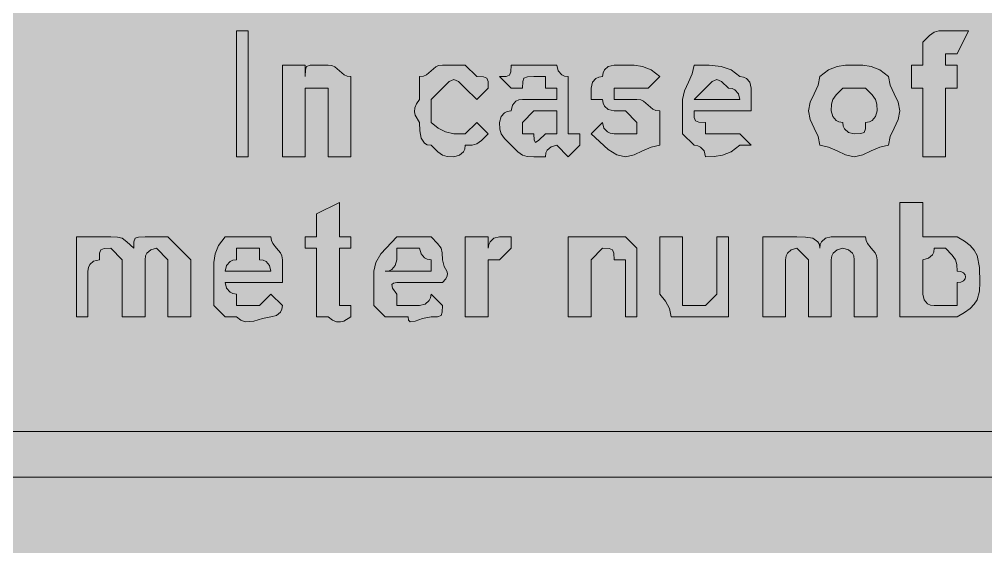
# Model space of a CAD drawing. Header units: metres. Extents: x 10 to 558, y 11 to 259.
# Drawn here: x 99.8 to 201.2, y 133.1 to 188.4 of the extents above; entities that cross this region are included whole.
import ezdxf

# ---------------------------------------------------------------- set-up
doc = ezdxf.new("R2010")
doc.units = ezdxf.units.M
for name, color, linetype, true_color in [('FILL_BLUE_0000FF', 7, 'Continuous', 0x0000ff), ('FILL_WHITE_FFFFFF', 7, 'Continuous', 0xffffff), ('STROKE_WHITE_FFFFFF', 7, 'Continuous', 0xffffff)]:
    doc.layers.add(name, color=color, linetype=linetype, true_color=true_color)

msp = doc.modelspace()

# ---------------------------------------------------------------- hatches: boundary and pattern name
at = {"layer": 'FILL_BLUE_0000FF', "true_color": 0x0000ff}
h = msp.add_hatch(color=7, dxfattribs=at)
h.dxf.hatch_style = 1
h.paths.add_polyline_path([(551.8, 259.15), (552.54, 258.99), (553.8, 258.45), (554.83, 257.68), (555.75, 256.8), (556.54, 256.3), (557.14, 255.71), (557.56, 255.07), (557.85, 254.4), (558.11, 253.09), (558.15, 252), (558.15, 18), (558.15, 15.6), (557.44, 14.72), (556.95, 13.95), (556.46, 13.41), (556.15, 13.25), (555.75, 13.2), (555.3, 12.41), (554.83, 11.81), (554.34, 11.39), (553.8, 11.1), (552.54, 10.84), (550.95, 10.8), (16.95, 10.8), (13.35, 10.8), (13.3, 11.2), (13.14, 11.51), (12.6, 12), (11.83, 12.49), (10.95, 13.2), (10.26, 14.12), (9.9, 15.15), (9.77, 16.41), (9.75, 18), (9.75, 252), (9.75, 254.4), (9.8, 254.8), (9.94, 255.11), (10.35, 255.6), (10.76, 256.09), (10.9, 256.4), (10.95, 256.8), (11.83, 256.99), (12.6, 257.4), (13.35, 258), (14.25, 258.19), (15.15, 258.6), (16.05, 259.01), (16.95, 259.2), (550.95, 259.2), (551.8, 259.15)])
at = {"layer": 'FILL_WHITE_FFFFFF', "true_color": 0xffffff}
h = msp.add_hatch(color=7, dxfattribs=at)
h.dxf.hatch_style = 1
h.paths.add_polyline_path([(122.55, 187.2), (123.75, 187.2), (123.75, 174), (122.55, 174), (122.55, 187.2)])
h = msp.add_hatch(color=7, dxfattribs=at)
h.dxf.hatch_style = 1
h.paths.add_polyline_path([(196.95, 174), (194.55, 174), (194.55, 181.2), (193.35, 181.2), (193.35, 183.6), (194.55, 183.6), (194.55, 184.8), (194.55, 186), (195.26, 186.69), (195.75, 187.05), (196.24, 187.18), (196.95, 187.2), (198.15, 187.2), (199.35, 187.2), (198.15, 184.8), (196.95, 184.8), (196.95, 183.6), (198.15, 183.6), (198.15, 181.2), (196.95, 181.2), (196.95, 174)])
h = msp.add_hatch(color=7, dxfattribs=at)
h.dxf.hatch_style = 1
h.paths.add_polyline_path([(129.75, 181.2), (129.75, 180), (129.75, 174), (127.35, 174), (127.35, 183.6), (129.75, 183.6), (129.75, 182.4), (129.77, 183.09), (129.9, 183.45), (130.26, 183.58), (130.95, 183.6), (132.15, 183.6), (132.55, 183.55), (132.86, 183.41), (133.35, 183), (133.84, 182.59), (134.15, 182.45), (134.55, 182.4), (134.55, 181.2), (134.55, 174), (132.15, 174), (132.15, 180), (132.15, 181.2), (130.95, 181.2), (129.75, 181.2)])
h = msp.add_hatch(color=7, dxfattribs=at)
h.dxf.hatch_style = 1
h.paths.add_polyline_path([(146.55, 176.4), (147.75, 177.6), (148.95, 176.4), (148.24, 175.71), (147.75, 175.35), (147.26, 175.22), (146.55, 175.2), (146.5, 174.8), (146.36, 174.51), (145.95, 174.15), (145.35, 174), (144.64, 174.02), (144.15, 174.15), (143.66, 174.51), (142.95, 175.2), (142.55, 175.25), (142.26, 175.41), (141.9, 175.95), (141.77, 176.72), (141.75, 177.6), (141.3, 178.35), (141.22, 178.71), (141.24, 179.12), (141.41, 179.55), (141.75, 180), (141.75, 182.4), (142.15, 182.45), (142.46, 182.59), (142.95, 183), (143.44, 183.41), (143.75, 183.55), (144.15, 183.6), (146.55, 183.6), (147.75, 182.4), (148.44, 182.38), (148.8, 182.25), (148.93, 181.89), (148.95, 181.2), (147.75, 180), (146.55, 181.2), (145.84, 181.87), (145.35, 182.1), (144.86, 181.87), (144.15, 181.2), (142.95, 180), (142.95, 177.6), (143.7, 177), (144.47, 176.59), (145.35, 176.4), (146.55, 176.4)])
h = msp.add_hatch(color=7, dxfattribs=at)
h.dxf.hatch_style = 1
h.paths.add_polyline_path([(152.55, 174.15), (152.06, 174.51), (151.35, 175.2), (150.66, 175.91), (150.3, 176.4), (150.17, 176.89), (150.15, 177.6), (150.3, 178.2), (150.66, 178.61), (150.95, 178.75), (151.35, 178.8), (151.5, 179.4), (151.86, 179.81), (152.15, 179.95), (152.55, 180), (153.75, 180), (156.15, 180), (156.15, 181.2), (154.95, 181.2), (154.95, 182.4), (153.75, 182.4), (153.06, 182.38), (152.7, 182.25), (152.57, 181.89), (152.55, 181.2), (151.35, 181.2), (150.15, 182.4), (150.84, 182.42), (151.2, 182.55), (151.33, 182.91), (151.35, 183.6), (152.55, 183.6), (153.75, 183.6), (156.15, 183.6), (156.3, 183), (156.66, 182.59), (156.95, 182.45), (157.35, 182.4), (157.35, 181.2), (157.35, 180), (157.35, 176.4), (158.55, 176.4), (158.55, 175.2), (157.35, 174), (156.15, 175.2), (155.55, 175.05), (155.14, 174.69), (155, 174.4), (154.95, 174), (153.75, 174), (153.04, 174.02), (152.55, 174.15)])
h.paths.add_polyline_path([(153.9, 175.5), (154.26, 175.72), (154.95, 176.4), (156.15, 176.4), (156.15, 177.6), (156.15, 178.8), (154.95, 178.8), (153.75, 178.8), (152.55, 177.6), (152.55, 176.4), (153.75, 176.4), (153.77, 175.72), (153.9, 175.5)], flags=16)
h = msp.add_hatch(color=7, dxfattribs=at)
h.dxf.hatch_style = 1
h.paths.add_polyline_path([(163.35, 180), (164.55, 180), (164.95, 179.95), (165.26, 179.81), (165.75, 179.4), (166.24, 178.99), (166.55, 178.85), (166.95, 178.8), (166.95, 177.6), (166.95, 175.2), (166.05, 175.01), (165.15, 174.6), (164.25, 174.19), (163.35, 174), (162.45, 174.21), (161.55, 174.75), (159.75, 176.4), (160.95, 177.6), (161.1, 177), (161.46, 176.59), (161.75, 176.45), (162.15, 176.4), (163.35, 176.4), (164.55, 176.4), (164.55, 177.6), (163.35, 178.8), (162.15, 178.8), (161.55, 178.95), (161.14, 179.31), (161, 179.6), (160.95, 180), (159.75, 180), (159.75, 181.2), (159.9, 181.8), (160.26, 182.21), (160.55, 182.35), (160.95, 182.4), (161, 182.8), (161.14, 183.09), (161.55, 183.45), (162.15, 183.6), (163.35, 183.6), (164.25, 183.58), (165.15, 183.45), (166.05, 183.09), (166.95, 182.4), (165.75, 181.2), (163.35, 181.2), (162.15, 181.2), (162.15, 180), (163.35, 180)])
h = msp.add_hatch(color=7, dxfattribs=at)
h.dxf.hatch_style = 1
h.paths.add_polyline_path([(171.24, 175.01), (170.95, 175.15), (170.55, 175.2), (169.35, 176.4), (169.35, 180), (169.54, 180.9), (169.95, 181.8), (170.36, 182.7), (170.55, 183.6), (172.14, 183.58), (173.4, 183.45), (174.43, 183.09), (175.35, 182.4), (175.75, 182.35), (176.04, 182.21), (176.4, 181.8), (176.55, 181.2), (176.55, 178.8), (170.55, 178.8), (170.57, 178.11), (170.7, 177.75), (171.06, 177.62), (171.75, 177.6), (171.75, 176.4), (174.15, 176.4), (175.35, 176.4), (176.55, 175.2), (175.35, 175.2), (174.45, 174.51), (173.55, 174.15), (172.65, 174.02), (171.75, 174), (171.6, 174.6), (171.24, 175.01)])
h.paths.add_polyline_path([(175.2, 180.6), (174.84, 181.01), (174.55, 181.15), (174.15, 181.2), (173.44, 181.87), (172.95, 182.1), (172.46, 181.87), (171.75, 181.2), (170.55, 180), (175.35, 180), (175.2, 180.6)], flags=16)
h = msp.add_hatch(color=7, dxfattribs=at)
h.dxf.hatch_style = 1
h.paths.add_polyline_path([(183.15, 180.6), (183.56, 181.5), (183.75, 182.4), (184.65, 183.09), (185.55, 183.45), (186.45, 183.58), (187.35, 183.6), (188.25, 183.58), (189.15, 183.45), (190.05, 183.09), (190.95, 182.4), (191.14, 181.5), (191.55, 180.6), (191.96, 179.7), (192.15, 178.8), (191.96, 177.9), (191.55, 177), (191.14, 176.1), (190.95, 175.2), (190.05, 175.01), (189.15, 174.6), (188.25, 174.19), (187.35, 174), (186.45, 174.19), (185.55, 174.6), (184.65, 175.01), (183.75, 175.2), (183.56, 176.1), (183.15, 177), (182.74, 177.9), (182.55, 178.8), (182.74, 179.7), (183.15, 180.6)])
h.paths.add_polyline_path([(185.46, 180.49), (185.1, 180), (184.97, 179.51), (184.95, 178.8), (185.1, 178.2), (185.46, 177.79), (185.75, 177.65), (186.15, 177.6), (186.2, 177.2), (186.34, 176.91), (186.75, 176.55), (187.35, 176.4), (188.04, 176.42), (188.4, 176.55), (188.53, 176.91), (188.55, 177.6), (188.95, 177.65), (189.24, 177.79), (189.6, 178.2), (189.75, 178.8), (189.73, 179.51), (189.6, 180), (189.24, 180.49), (188.55, 181.2), (187.35, 181.2), (186.15, 181.2), (185.46, 180.49)], flags=16)
h = msp.add_hatch(color=7, dxfattribs=at)
h.dxf.hatch_style = 1
h.paths.add_polyline_path([(134.55, 158.4), (134.55, 157.2), (133.8, 156.75), (133.44, 156.67), (133.03, 156.69), (132.6, 156.86), (132.15, 157.2), (130.95, 157.2), (130.95, 158.4), (130.95, 164.4), (129.75, 164.4), (129.75, 165.6), (130.95, 165.6), (130.95, 168), (133.35, 169.2), (133.35, 165.6), (134.55, 165.6), (134.55, 164.4), (133.35, 164.4), (133.35, 158.4), (134.55, 158.4)])
h = msp.add_hatch(color=7, dxfattribs=at)
h.dxf.hatch_style = 1
h.paths.add_polyline_path([(198.94, 165.15), (199.54, 164.68), (199.96, 164.19), (200.25, 163.65), (200.51, 162.39), (200.55, 160.8), (200.51, 159.9), (200.25, 159), (199.96, 158.55), (199.54, 158.1), (198.94, 157.65), (198.15, 157.2), (196.95, 157.2), (194.55, 157.2), (192.15, 157.2), (192.15, 169.2), (194.55, 169.2), (194.55, 165.6), (198.15, 165.6), (198.94, 165.15)])
h.paths.add_polyline_path([(198.15, 160.8), (198.54, 160.85), (198.82, 160.99), (198.99, 161.18), (199.05, 161.4), (198.99, 161.62), (198.82, 161.81), (198.54, 161.95), (198.15, 162), (198.13, 162.71), (198, 163.2), (197.64, 163.69), (196.95, 164.4), (195.75, 164.4), (195.7, 164), (195.56, 163.71), (195.15, 163.35), (194.55, 163.2), (194.55, 162), (194.55, 160.8), (194.55, 159.6), (194.7, 159), (195.06, 158.59), (195.35, 158.45), (195.75, 158.4), (196.95, 158.4), (198.15, 158.4), (198.15, 160.8)], flags=16)
h = msp.add_hatch(color=7, dxfattribs=at)
h.dxf.hatch_style = 1
h.paths.add_polyline_path([(108.15, 165.6), (109.35, 165.6), (110.06, 165.58), (110.55, 165.45), (111.04, 165.09), (111.75, 164.4), (111.77, 165.09), (111.9, 165.45), (112.26, 165.58), (112.95, 165.6), (114.15, 165.6), (115.35, 165.6), (117.75, 163.2), (117.75, 157.2), (115.35, 157.2), (115.35, 163.2), (114.15, 164.4), (113.55, 164.25), (113.14, 163.89), (113, 163.6), (112.95, 163.2), (112.95, 162), (112.95, 157.2), (110.55, 157.2), (110.55, 163.2), (109.35, 164.4), (108.66, 164.38), (108.3, 164.25), (108.17, 163.89), (108.15, 163.2), (107.55, 163.05), (107.14, 162.69), (107, 162.4), (106.95, 162), (106.95, 157.2), (105.75, 157.2), (105.75, 165.6), (106.95, 165.6), (108.15, 165.6)])
h = msp.add_hatch(color=7, dxfattribs=at)
h.dxf.hatch_style = 1
h.paths.add_polyline_path([(120.15, 158.4), (120.15, 162), (120.17, 162.9), (120.3, 163.8), (120.66, 164.7), (121.35, 165.6), (126.15, 165.6), (126.2, 165.2), (126.34, 164.89), (126.75, 164.4), (127.16, 163.91), (127.3, 163.6), (127.35, 163.2), (127.35, 160.8), (121.35, 160.8), (121.5, 160.2), (121.86, 159.79), (122.15, 159.65), (122.55, 159.6), (122.55, 158.4), (124.95, 158.4), (126.15, 159.6), (127.35, 158.4), (127.3, 158), (127.16, 157.71), (126.75, 157.35), (126.15, 157.2), (125.25, 157.03), (124.35, 156.75), (123.45, 156.69), (123, 156.86), (122.55, 157.2), (121.35, 157.2), (120.15, 158.4)])
h.paths.add_polyline_path([(126, 162.6), (125.64, 163.01), (125.35, 163.15), (124.95, 163.2), (124.95, 164.4), (122.55, 164.4), (122.55, 163.2), (122.15, 163.15), (121.86, 163.01), (121.5, 162.6), (121.35, 162), (126.15, 162), (126, 162.6)], flags=16)
h = msp.add_hatch(color=7, dxfattribs=at)
h.dxf.hatch_style = 1
h.paths.add_polyline_path([(136.95, 158.4), (136.95, 162), (137.16, 162.9), (137.7, 163.8), (139.35, 165.6), (142.95, 165.6), (143.64, 164.89), (144, 164.4), (144.13, 163.91), (144.15, 163.2), (144.32, 162.49), (144.6, 162), (144.68, 161.77), (144.66, 161.51), (144.49, 161.2), (144.15, 160.8), (139.35, 160.8), (139.01, 160.75), (138.84, 160.61), (138.9, 160.2), (139.35, 159.6), (139.35, 158.4), (141.75, 158.4), (142.35, 158.55), (142.76, 158.91), (142.9, 159.2), (142.95, 159.6), (144.15, 158.4), (144.13, 157.71), (144, 157.35), (143.64, 157.22), (142.95, 157.2), (142.07, 157.03), (141.3, 156.75), (140.76, 156.69), (140.6, 156.86), (140.55, 157.2), (138.15, 157.2), (136.95, 158.4)])
h.paths.add_polyline_path([(142.95, 163.2), (142.55, 163.25), (142.26, 163.39), (141.9, 163.8), (141.75, 164.4), (139.35, 164.4), (139.35, 163.2), (139.2, 162.6), (138.84, 162.19), (138.55, 162.05), (138.15, 162), (142.95, 162), (142.95, 163.2)], flags=16)
h = msp.add_hatch(color=7, dxfattribs=at)
h.dxf.hatch_style = 1
h.paths.add_polyline_path([(149, 164.8), (149.14, 165.09), (149.55, 165.45), (150.15, 165.6), (151.35, 165.6), (151.35, 164.4), (150.15, 163.2), (148.95, 163.2), (148.95, 162), (148.95, 157.2), (146.55, 157.2), (146.55, 165.6), (148.95, 165.6), (148.95, 164.4), (149, 164.8)])
h = msp.add_hatch(color=7, dxfattribs=at)
h.dxf.hatch_style = 1
h.paths.add_polyline_path([(159.75, 163.2), (159.75, 162), (159.75, 157.2), (157.35, 157.2), (157.35, 165.6), (159.75, 165.6), (160.95, 165.6), (163.35, 165.6), (164.55, 164.4), (164.55, 163.2), (164.55, 157.2), (163.35, 157.2), (163.35, 163.2), (162.15, 163.2), (162.13, 163.89), (162, 164.25), (161.64, 164.38), (160.95, 164.4), (159.75, 163.2)])
h = msp.add_hatch(color=7, dxfattribs=at)
h.dxf.hatch_style = 1
h.paths.add_polyline_path([(168.15, 157.2), (167.96, 158.08), (167.55, 158.85), (166.95, 159.6), (166.95, 165.6), (169.35, 165.6), (169.35, 159.6), (169.35, 158.4), (170.55, 158.4), (171.75, 158.4), (172.95, 159.6), (172.95, 165.6), (174.15, 165.6), (174.15, 157.2), (172.95, 157.2), (171.75, 157.2), (170.55, 157.2), (168.15, 157.2)])
h = msp.add_hatch(color=7, dxfattribs=at)
h.dxf.hatch_style = 1
h.paths.add_polyline_path([(181.35, 165.6), (182.23, 165.58), (183, 165.45), (183.54, 165.09), (183.7, 164.8), (183.75, 164.4), (183.8, 164.8), (183.94, 165.09), (184.35, 165.45), (184.95, 165.6), (186.15, 165.6), (188.55, 165.6), (188.6, 165.2), (188.74, 164.89), (189.15, 164.4), (189.56, 163.91), (189.7, 163.6), (189.75, 163.2), (189.75, 157.2), (187.35, 157.2), (187.35, 163.2), (187.3, 163.6), (187.16, 163.89), (186.75, 164.25), (186.15, 164.4), (185.55, 164.25), (185.14, 163.89), (185, 163.6), (184.95, 163.2), (184.95, 162), (184.95, 157.2), (182.55, 157.2), (182.55, 163.2), (181.35, 164.4), (180.75, 164.25), (180.34, 163.89), (180.2, 163.6), (180.15, 163.2), (180.15, 162), (180.15, 157.2), (177.75, 157.2), (177.75, 165.6), (180.15, 165.6), (181.35, 165.6)])
h = msp.add_hatch(color=7, dxfattribs=at)
h.dxf.hatch_style = 1
h.paths.add_polyline_path([(62.55, 140.4), (62.55, 145.2), (495.75, 145.2), (490.95, 150), (498.15, 150), (505.35, 142.8), (498.15, 135.6), (490.95, 135.6), (495.75, 140.4), (62.55, 140.4)])

# ---------------------------------------------------------------- linework, layer by layer
at = {"layer": 'FILL_WHITE_FFFFFF', "lineweight": 0, "true_color": 0xffffff}
for points in [[(122.55, 187.2), (123.75, 187.2), (123.75, 174), (122.55, 174)], [(196.95, 174), (194.55, 174), (194.55, 181.2), (193.35, 181.2), (193.35, 183.6), (194.55, 183.6), (194.55, 184.8), (194.55, 186), (195.26, 186.69), (195.75, 187.05), (196.24, 187.18), (196.95, 187.2), (198.15, 187.2), (199.35, 187.2), (198.15, 184.8), (196.95, 184.8), (196.95, 183.6), (198.15, 183.6), (198.15, 181.2), (196.95, 181.2)], [(129.75, 181.2), (129.75, 180), (129.75, 174), (127.35, 174), (127.35, 183.6), (129.75, 183.6), (129.75, 182.4), (129.77, 183.09), (129.9, 183.45), (130.26, 183.58), (130.95, 183.6), (132.15, 183.6), (132.55, 183.55), (132.86, 183.41), (133.35, 183), (133.84, 182.59), (134.15, 182.45), (134.55, 182.4), (134.55, 181.2), (134.55, 174), (132.15, 174), (132.15, 180), (132.15, 181.2), (130.95, 181.2)], [(146.55, 176.4), (147.75, 177.6), (148.95, 176.4), (148.24, 175.71), (147.75, 175.35), (147.26, 175.22), (146.55, 175.2), (146.5, 174.8), (146.36, 174.51), (145.95, 174.15), (145.35, 174), (144.64, 174.02), (144.15, 174.15), (143.66, 174.51), (142.95, 175.2), (142.55, 175.25), (142.26, 175.41), (141.9, 175.95), (141.77, 176.72), (141.75, 177.6), (141.3, 178.35), (141.22, 178.71), (141.24, 179.12), (141.41, 179.55), (141.75, 180), (141.75, 182.4), (142.15, 182.45), (142.46, 182.59), (142.95, 183), (143.44, 183.41), (143.75, 183.55), (144.15, 183.6), (146.55, 183.6), (147.75, 182.4), (148.44, 182.38), (148.8, 182.25), (148.93, 181.89), (148.95, 181.2), (147.75, 180), (146.55, 181.2), (145.84, 181.87), (145.35, 182.1), (144.86, 181.87), (144.15, 181.2), (142.95, 180), (142.95, 177.6), (143.7, 177), (144.47, 176.59), (145.35, 176.4)], [(152.55, 174.15), (152.06, 174.51), (151.35, 175.2), (150.66, 175.91), (150.3, 176.4), (150.17, 176.89), (150.15, 177.6), (150.3, 178.2), (150.66, 178.61), (150.95, 178.75), (151.35, 178.8), (151.5, 179.4), (151.86, 179.81), (152.15, 179.95), (152.55, 180), (153.75, 180), (156.15, 180), (156.15, 181.2), (154.95, 181.2), (154.95, 182.4), (153.75, 182.4), (153.06, 182.38), (152.7, 182.25), (152.57, 181.89), (152.55, 181.2), (151.35, 181.2), (150.15, 182.4), (150.84, 182.42), (151.2, 182.55), (151.33, 182.91), (151.35, 183.6), (152.55, 183.6), (153.75, 183.6), (156.15, 183.6), (156.3, 183), (156.66, 182.59), (156.95, 182.45), (157.35, 182.4), (157.35, 181.2), (157.35, 180), (157.35, 176.4), (158.55, 176.4), (158.55, 175.2), (157.35, 174), (156.15, 175.2), (155.55, 175.05), (155.14, 174.69), (155, 174.4), (154.95, 174), (153.75, 174), (153.04, 174.02)], [(163.35, 180), (164.55, 180), (164.95, 179.95), (165.26, 179.81), (165.75, 179.4), (166.24, 178.99), (166.55, 178.85), (166.95, 178.8), (166.95, 177.6), (166.95, 175.2), (166.05, 175.01), (165.15, 174.6), (164.25, 174.19), (163.35, 174), (162.45, 174.21), (161.55, 174.75), (159.75, 176.4), (160.95, 177.6), (161.1, 177), (161.46, 176.59), (161.75, 176.45), (162.15, 176.4), (163.35, 176.4), (164.55, 176.4), (164.55, 177.6), (163.35, 178.8), (162.15, 178.8), (161.55, 178.95), (161.14, 179.31), (161, 179.6), (160.95, 180), (159.75, 180), (159.75, 181.2), (159.9, 181.8), (160.26, 182.21), (160.55, 182.35), (160.95, 182.4), (161, 182.8), (161.14, 183.09), (161.55, 183.45), (162.15, 183.6), (163.35, 183.6), (164.25, 183.58), (165.15, 183.45), (166.05, 183.09), (166.95, 182.4), (165.75, 181.2), (163.35, 181.2), (162.15, 181.2), (162.15, 180)], [(171.24, 175.01), (170.95, 175.15), (170.55, 175.2), (169.35, 176.4), (169.35, 180), (169.54, 180.9), (169.95, 181.8), (170.36, 182.7), (170.55, 183.6), (172.14, 183.58), (173.4, 183.45), (174.43, 183.09), (175.35, 182.4), (175.75, 182.35), (176.04, 182.21), (176.4, 181.8), (176.55, 181.2), (176.55, 178.8), (170.55, 178.8), (170.57, 178.11), (170.7, 177.75), (171.06, 177.62), (171.75, 177.6), (171.75, 176.4), (174.15, 176.4), (175.35, 176.4), (176.55, 175.2), (175.35, 175.2), (174.45, 174.51), (173.55, 174.15), (172.65, 174.02), (171.75, 174), (171.6, 174.6)], [(183.15, 180.6), (183.56, 181.5), (183.75, 182.4), (184.65, 183.09), (185.55, 183.45), (186.45, 183.58), (187.35, 183.6), (188.25, 183.58), (189.15, 183.45), (190.05, 183.09), (190.95, 182.4), (191.14, 181.5), (191.55, 180.6), (191.96, 179.7), (192.15, 178.8), (191.96, 177.9), (191.55, 177), (191.14, 176.1), (190.95, 175.2), (190.05, 175.01), (189.15, 174.6), (188.25, 174.19), (187.35, 174), (186.45, 174.19), (185.55, 174.6), (184.65, 175.01), (183.75, 175.2), (183.56, 176.1), (183.15, 177), (182.74, 177.9), (182.55, 178.8), (182.74, 179.7)], [(175.2, 180.6), (174.84, 181.01), (174.55, 181.15), (174.15, 181.2), (173.44, 181.87), (172.95, 182.1), (172.46, 181.87), (171.75, 181.2), (170.55, 180), (175.35, 180)], [(185.46, 180.49), (185.1, 180), (184.97, 179.51), (184.95, 178.8), (185.1, 178.2), (185.46, 177.79), (185.75, 177.65), (186.15, 177.6), (186.2, 177.2), (186.34, 176.91), (186.75, 176.55), (187.35, 176.4), (188.04, 176.42), (188.4, 176.55), (188.53, 176.91), (188.55, 177.6), (188.95, 177.65), (189.24, 177.79), (189.6, 178.2), (189.75, 178.8), (189.73, 179.51), (189.6, 180), (189.24, 180.49), (188.55, 181.2), (187.35, 181.2), (186.15, 181.2)], [(153.9, 175.5), (154.26, 175.72), (154.95, 176.4), (156.15, 176.4), (156.15, 177.6), (156.15, 178.8), (154.95, 178.8), (153.75, 178.8), (152.55, 177.6), (152.55, 176.4), (153.75, 176.4), (153.77, 175.72)], [(134.55, 158.4), (134.55, 157.2), (133.8, 156.75), (133.44, 156.67), (133.03, 156.69), (132.6, 156.86), (132.15, 157.2), (130.95, 157.2), (130.95, 158.4), (130.95, 164.4), (129.75, 164.4), (129.75, 165.6), (130.95, 165.6), (130.95, 168), (133.35, 169.2), (133.35, 165.6), (134.55, 165.6), (134.55, 164.4), (133.35, 164.4), (133.35, 158.4)], [(198.94, 165.15), (199.54, 164.68), (199.96, 164.19), (200.25, 163.65), (200.51, 162.39), (200.55, 160.8), (200.51, 159.9), (200.25, 159), (199.96, 158.55), (199.54, 158.1), (198.94, 157.65), (198.15, 157.2), (196.95, 157.2), (194.55, 157.2), (192.15, 157.2), (192.15, 169.2), (194.55, 169.2), (194.55, 165.6), (198.15, 165.6)], [(108.15, 165.6), (109.35, 165.6), (110.06, 165.58), (110.55, 165.45), (111.04, 165.09), (111.75, 164.4), (111.77, 165.09), (111.9, 165.45), (112.26, 165.58), (112.95, 165.6), (114.15, 165.6), (115.35, 165.6), (117.75, 163.2), (117.75, 157.2), (115.35, 157.2), (115.35, 163.2), (114.15, 164.4), (113.55, 164.25), (113.14, 163.89), (113, 163.6), (112.95, 163.2), (112.95, 162), (112.95, 157.2), (110.55, 157.2), (110.55, 163.2), (109.35, 164.4), (108.66, 164.38), (108.3, 164.25), (108.17, 163.89), (108.15, 163.2), (107.55, 163.05), (107.14, 162.69), (107, 162.4), (106.95, 162), (106.95, 157.2), (105.75, 157.2), (105.75, 165.6), (106.95, 165.6)], [(120.15, 158.4), (120.15, 162), (120.17, 162.9), (120.3, 163.8), (120.66, 164.7), (121.35, 165.6), (126.15, 165.6), (126.2, 165.2), (126.34, 164.89), (126.75, 164.4), (127.16, 163.91), (127.3, 163.6), (127.35, 163.2), (127.35, 160.8), (121.35, 160.8), (121.5, 160.2), (121.86, 159.79), (122.15, 159.65), (122.55, 159.6), (122.55, 158.4), (124.95, 158.4), (126.15, 159.6), (127.35, 158.4), (127.3, 158), (127.16, 157.71), (126.75, 157.35), (126.15, 157.2), (125.25, 157.03), (124.35, 156.75), (123.45, 156.69), (123, 156.86), (122.55, 157.2), (121.35, 157.2)], [(136.95, 158.4), (136.95, 162), (137.16, 162.9), (137.7, 163.8), (139.35, 165.6), (142.95, 165.6), (143.64, 164.89), (144, 164.4), (144.13, 163.91), (144.15, 163.2), (144.32, 162.49), (144.6, 162), (144.68, 161.77), (144.66, 161.51), (144.49, 161.2), (144.15, 160.8), (139.35, 160.8), (139.01, 160.75), (138.84, 160.61), (138.9, 160.2), (139.35, 159.6), (139.35, 158.4), (141.75, 158.4), (142.35, 158.55), (142.76, 158.91), (142.9, 159.2), (142.95, 159.6), (144.15, 158.4), (144.13, 157.71), (144, 157.35), (143.64, 157.22), (142.95, 157.2), (142.07, 157.03), (141.3, 156.75), (140.76, 156.69), (140.6, 156.86), (140.55, 157.2), (138.15, 157.2)], [(149, 164.8), (149.14, 165.09), (149.55, 165.45), (150.15, 165.6), (151.35, 165.6), (151.35, 164.4), (150.15, 163.2), (148.95, 163.2), (148.95, 162), (148.95, 157.2), (146.55, 157.2), (146.55, 165.6), (148.95, 165.6), (148.95, 164.4)], [(159.75, 163.2), (159.75, 162), (159.75, 157.2), (157.35, 157.2), (157.35, 165.6), (159.75, 165.6), (160.95, 165.6), (163.35, 165.6), (164.55, 164.4), (164.55, 163.2), (164.55, 157.2), (163.35, 157.2), (163.35, 163.2), (162.15, 163.2), (162.13, 163.89), (162, 164.25), (161.64, 164.38), (160.95, 164.4)], [(168.15, 157.2), (167.96, 158.08), (167.55, 158.85), (166.95, 159.6), (166.95, 165.6), (169.35, 165.6), (169.35, 159.6), (169.35, 158.4), (170.55, 158.4), (171.75, 158.4), (172.95, 159.6), (172.95, 165.6), (174.15, 165.6), (174.15, 157.2), (172.95, 157.2), (171.75, 157.2), (170.55, 157.2)], [(181.35, 165.6), (182.23, 165.58), (183, 165.45), (183.54, 165.09), (183.7, 164.8), (183.75, 164.4), (183.8, 164.8), (183.94, 165.09), (184.35, 165.45), (184.95, 165.6), (186.15, 165.6), (188.55, 165.6), (188.6, 165.2), (188.74, 164.89), (189.15, 164.4), (189.56, 163.91), (189.7, 163.6), (189.75, 163.2), (189.75, 157.2), (187.35, 157.2), (187.35, 163.2), (187.3, 163.6), (187.16, 163.89), (186.75, 164.25), (186.15, 164.4), (185.55, 164.25), (185.14, 163.89), (185, 163.6), (184.95, 163.2), (184.95, 162), (184.95, 157.2), (182.55, 157.2), (182.55, 163.2), (181.35, 164.4), (180.75, 164.25), (180.34, 163.89), (180.2, 163.6), (180.15, 163.2), (180.15, 162), (180.15, 157.2), (177.75, 157.2), (177.75, 165.6), (180.15, 165.6)], [(126, 162.6), (125.64, 163.01), (125.35, 163.15), (124.95, 163.2), (124.95, 164.4), (122.55, 164.4), (122.55, 163.2), (122.15, 163.15), (121.86, 163.01), (121.5, 162.6), (121.35, 162), (126.15, 162)], [(142.95, 163.2), (142.55, 163.25), (142.26, 163.39), (141.9, 163.8), (141.75, 164.4), (139.35, 164.4), (139.35, 163.2), (139.2, 162.6), (138.84, 162.19), (138.55, 162.05), (138.15, 162), (142.95, 162)], [(198.15, 160.8), (198.54, 160.85), (198.82, 160.99), (198.99, 161.18), (199.05, 161.4), (198.99, 161.62), (198.82, 161.81), (198.54, 161.95), (198.15, 162), (198.13, 162.71), (198, 163.2), (197.64, 163.69), (196.95, 164.4), (195.75, 164.4), (195.7, 164), (195.56, 163.71), (195.15, 163.35), (194.55, 163.2), (194.55, 162), (194.55, 160.8), (194.55, 159.6), (194.7, 159), (195.06, 158.59), (195.35, 158.45), (195.75, 158.4), (196.95, 158.4), (198.15, 158.4)], [(62.55, 140.4), (62.55, 145.2), (495.75, 145.2), (490.95, 150), (498.15, 150), (505.35, 142.8), (498.15, 135.6), (490.95, 135.6), (495.75, 140.4)]]:
    msp.add_lwpolyline(points, close=True, dxfattribs=at)
at = {"layer": 'STROKE_WHITE_FFFFFF', "lineweight": 0, "true_color": 0xffffff}
msp.add_lwpolyline([(122.55, 187.2), (123.75, 187.2), (123.75, 174), (122.55, 174), (122.55, 187.2)], dxfattribs=at)

doc.saveas('drawing.dxf')
